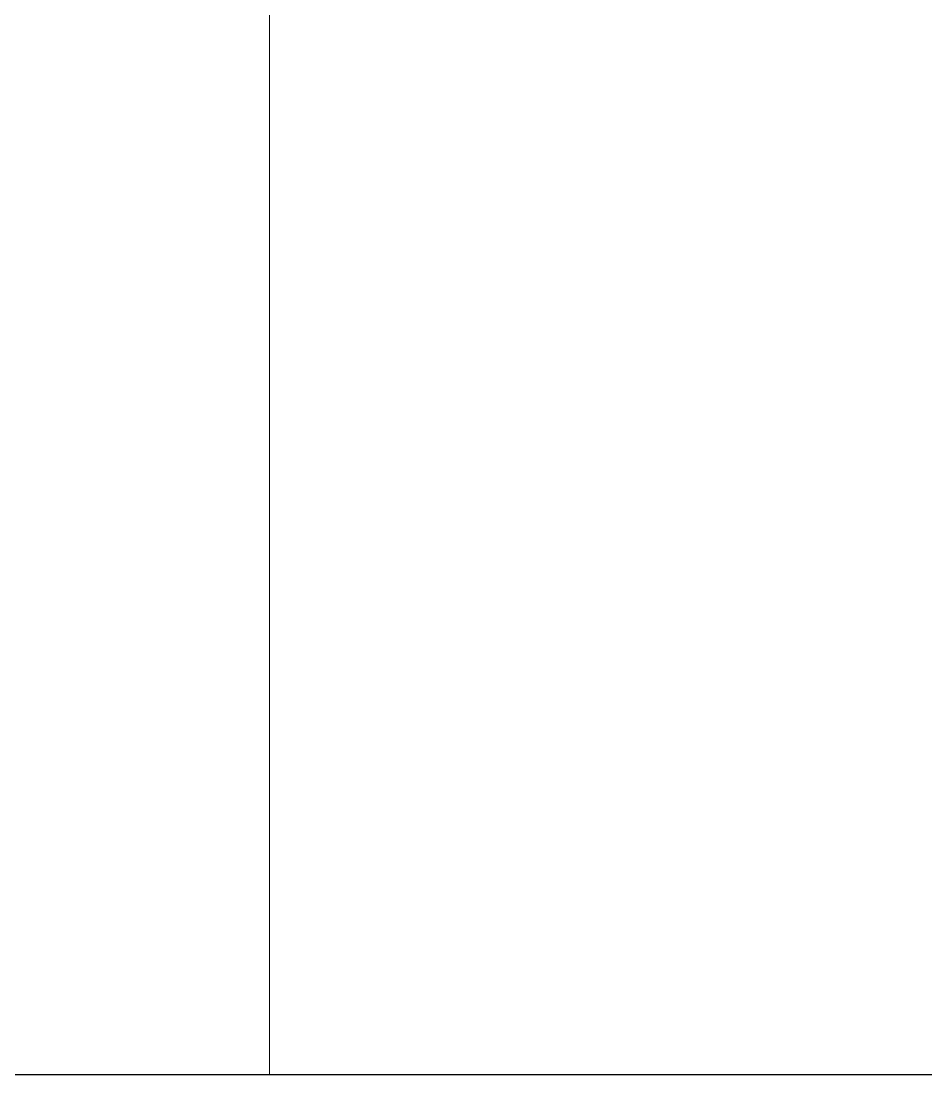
# Model space of a CAD drawing. Header units: millimetres. Extents: x 6786 to 7380, y -302 to 118.
# Drawn here: x 7317.672 to 7321.939, y -291.984 to -287.016 of the extents above; entities that cross this region are included whole.
import ezdxf

# ---------------------------------------------------------------- set-up
doc = ezdxf.new("R2010")
doc.units = ezdxf.units.MM
doc.linetypes.add('XKITLINE00', pattern=[0])

msp = doc.modelspace()

# ---------------------------------------------------------------- linework, layer by layer
at = {"color": 0, "linetype": 'XKITLINE00', "lineweight": 0}
for p, q in [((7318.8429, -245.4843), (7318.8429, -291.9843)), ((7318.8429, -277.9843), (7318.8429, -291.9843)), ((7189.8429, -291.9843), (7369.8429, -291.9843)), ((7369.8429, -291.9843), (7189.8429, -291.9843)), ((7318.8429, -291.9843), (7260.3429, -291.9843))]:
    msp.add_line(p, q, dxfattribs=at)
at = {"color": 0, "linetype": 'XKITLINE00'}
msp.add_line((7369.8429, -291.9843), (6810.8429, -291.9843), dxfattribs=at)

doc.saveas('drawing.dxf')
